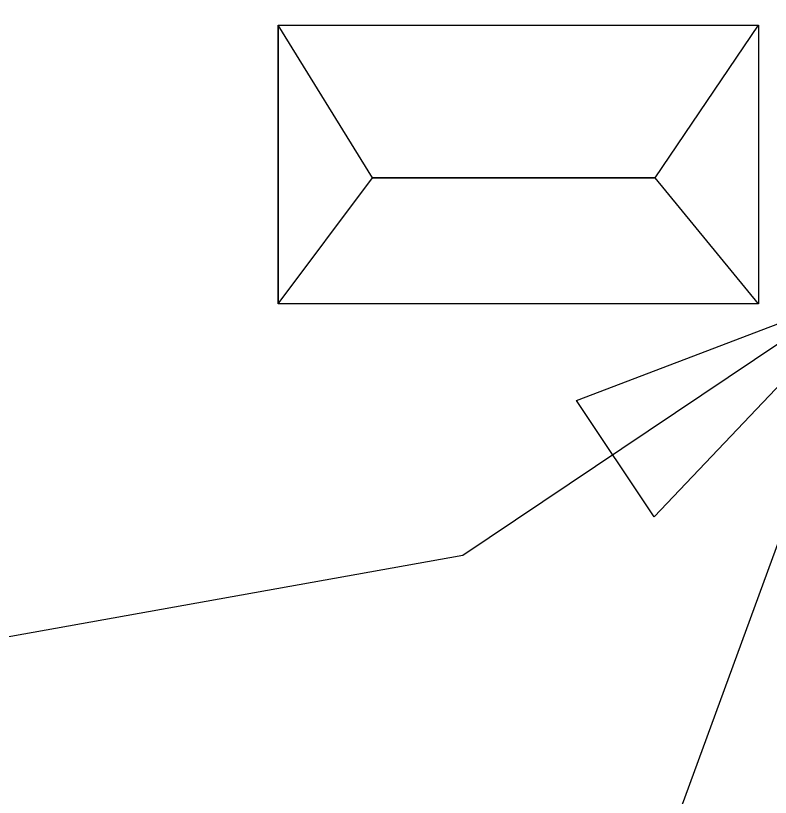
# Model space of a CAD drawing. Header units: inches. Extents: x -885 to 26362, y -28010 to 990.
# Drawn here: x 4372.615 to 4376.101, y -2395.013 to -2391.404 of the extents above; entities that cross this region are included whole.
import ezdxf

# ---------------------------------------------------------------- set-up
doc = ezdxf.new("R2010")
doc.units = ezdxf.units.IN
doc.header["$MEASUREMENT"] = 0
doc.layers.add('Text', color=7, linetype='Continuous')

msp = doc.modelspace()

# ---------------------------------------------------------------- linework, layer by layer
at = {"layer": 'Text'}
for points in [[(4377.182266, -2388.926536), (4376.923998, -2390.86721), (4376.567964, -2392.658619), (4375.367267, -2395.936713), (4374.487075, -2397.72145), (4374.23348, -2397.888919), (4372.961815, -2397.90234), (4369.544083, -2398.074795), (4367.858593, -2398.074795), (4366.756748, -2397.743205), (4363.99612, -2396.586142)], [(4375.569081, -2392.152666), (4376.046806, -2391.447626), (4376.046806, -2392.734071), (4375.569081, -2392.152666), (4374.263485, -2392.152666), (4373.826788, -2391.447626), (4373.826788, -2392.734071), (4374.263485, -2392.152666)], [(4376.519747, -2392.66368), (4374.681004, -2393.896148), (4372.161985, -2394.348061)], [(4376.568958, -2392.661908), (4375.563921, -2393.717326), (4375.206261, -2393.180618), (4376.568958, -2392.661908)]]:
    msp.add_lwpolyline(points, dxfattribs=at)
msp.add_lwpolyline([(4373.826788, -2391.447626), (4376.046806, -2391.447626), (4376.046806, -2392.734071), (4373.826788, -2392.734071)], close=True, dxfattribs=at)
at = {"layer": 'Text', "color": 6}
msp.add_lwpolyline([(4374.263485, -2392.152666), (4375.569081, -2392.152666)], dxfattribs=at)

doc.saveas('drawing.dxf')
